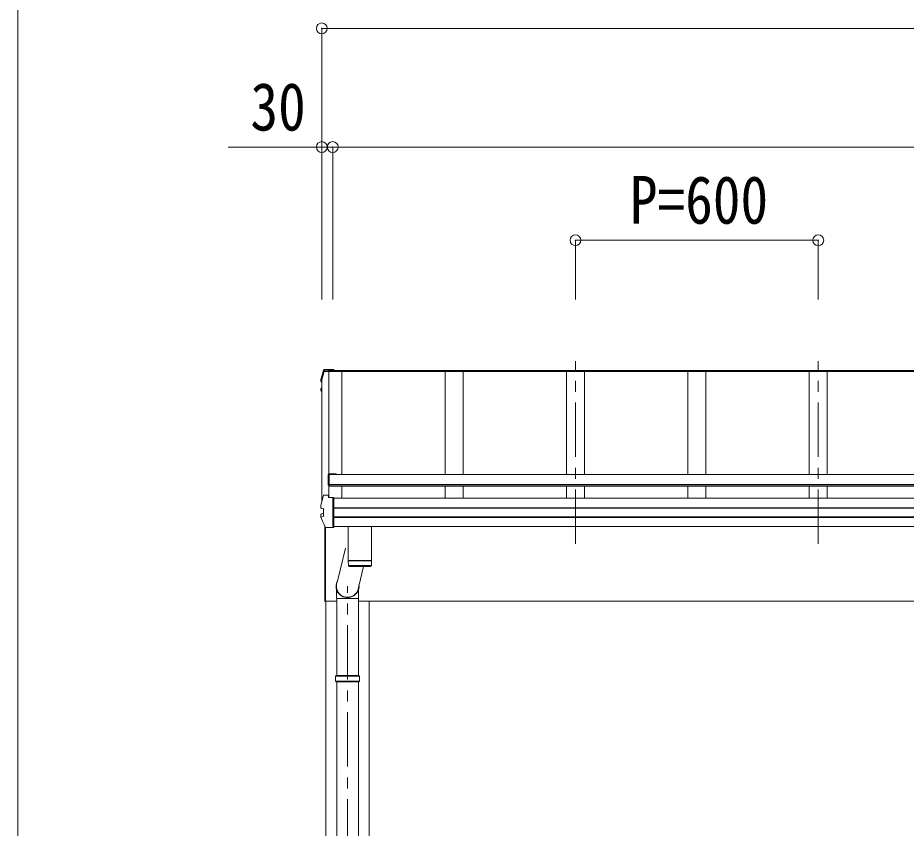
# Model space of a CAD drawing. Units: millimetres, scale not verified. Extents: x -8385 to 8479, y -5853 to 5787.
# Drawn here: x -8385 to -5934, y -664 to 1573 of the extents above; entities that cross this region are included whole.
import ezdxf
from ezdxf.enums import TextEntityAlignment as Align

# ---------------------------------------------------------------- set-up
doc = ezdxf.new("R2010")
doc.units = ezdxf.units.MM
doc.header["$LTSCALE"] = 30
doc.header["$PDMODE"] = 32
doc.header["$PDSIZE"] = 30
doc.linetypes.add('CHAIN1', pattern=[8, 5, -1, 1, -1])
for name, color, linetype, lineweight in [('0-0_0', 7, 'CHAIN1', 9), ('0-2_TEXT1', 4, 'Continuous', 9), ('0-6_ELV2', 4, 'Continuous', 9), ('F-0', 7, 'Continuous', 9)]:
    doc.layers.add(name, color=color, linetype=linetype, lineweight=lineweight)
doc.styles.add('ＭＳ ゴシック', font='')
doc.styles.get('ＭＳ ゴシック').set_extended_font_data('MS Gothic')

msp = doc.modelspace()

# ---------------------------------------------------------------- linework, layer by layer
at = {"layer": '0-0_0'}
for p, q in [((-6846.42, 120.98), (-6846.42, 625.17)), ((-6176.42, 120.98), (-6176.42, 625.17)), ((-7475.42, -2893.56), (-7475.42, 4.24))]:
    msp.add_line(p, q, dxfattribs=at)
at = {"layer": '0-2_TEXT1'}
for p, q in [((-7491.42, 596.64), (-7539.86, 596.64)), ((-7538.43, 601.89), (-7538.43, 601.9)), ((-7538.43, 601.9), (-7513.42, 601.9)), ((-7513.42, 599.37), (-7527.62, 599.37)), ((-7527.4, 596.79), (-7527.4, 597.14)), ((-7527.32, 596.64), (-7527.32, 314.45)), ((-7516.42, 596.88), (-7527.24, 596.88)), ((-7526.72, 596.64), (-7526.72, 314.61)), ((-7516.42, 597.87), (-7516.42, 596.87)), ((-7513.42, 597.87), (-7516.42, 597.87)), ((-1486.42, 596.65), (-7516.42, 596.65)), ((-7513.42, 601.89), (-7513.42, 601.9)), ((-7513.42, 599.37), (-7513.42, 601.89)), ((-1489.42, 599.82), (-7513.42, 599.82)), ((-7513.42, 596.65), (-7513.42, 599.37)), ((-7513.42, 597.87), (-7513.42, 597.79)), ((-1489.42, 597.54), (-7513.42, 597.54)), ((-7491.42, 596.73), (-7491.42, 312.46)), ((-7206.42, 596.73), (-7206.42, 312.46)), ((-7156.42, 596.73), (-7156.42, 312.46)), ((-6871.42, 596.73), (-6871.42, 312.46)), ((-6821.42, 596.73), (-6821.42, 312.46)), ((-6536.42, 596.73), (-6536.42, 312.46)), ((-6486.42, 596.73), (-6486.42, 312.46)), ((-6201.42, 596.73), (-6201.42, 312.46)), ((-6151.42, 596.73), (-6151.42, 312.46)), ((-7548.7, 574.33), (-7548.74, 574.07)), ((-7548.74, 574.07), (-7548.74, 574.02)), ((-7548.74, 569.97), (-7548.74, 574.02)), ((-7547.68, 568.7), (-7546.42, 568.45)), ((-7546.42, 569.97), (-7547.19, 570.13)), ((-7546.42, 570.32), (-7547.11, 570.46)), ((-7546.42, 573.27), (-7546.42, 236.49)), ((-7548.84, 544.94), (-7548.84, 549)), ((-7548.84, 544.94), (-7548.84, 549)), ((-7547.34, 540.97), (-7548.75, 544.46)), ((-7546.42, 546.47), (-7547.79, 546.21)), ((-7546.42, 546.47), (-7547.79, 546.21)), ((-7546.42, 538.73), (-7547.34, 540.97)), ((-7547.26, 550.46), (-7547.25, 550.46)), ((-7547.26, 550.46), (-7547.25, 550.46)), ((-7546.42, 544.95), (-7547.26, 544.79)), ((-7546.42, 544.95), (-7547.26, 544.79)), ((-7546.42, 550.57), (-7547.25, 550.46)), ((-7546.42, 550.57), (-7547.25, 550.46)), ((-7528.52, 312.62), (-7528.52, 283.15)), ((-7506.52, 314.62), (-7526.52, 314.62)), ((-7526.52, 283.15), (-7526.52, 313.08)), ((-7506.52, 313.08), (-7526.52, 313.08)), ((-7526.52, 312.46), (-7526.52, 280.48)), ((-1476.32, 312.46), (-7526.52, 312.46)), ((-7506.52, 314.62), (-7506.52, 312.45)), ((-7526.52, 283.15), (-7528.52, 283.15)), ((-7527.32, 283.15), (-7527.32, 253.3)), ((-7526.72, 283.15), (-7526.72, 249.35)), ((-1476.32, 285.34), (-7526.52, 285.34)), ((-1476.32, 283.59), (-7526.52, 283.59)), ((-1476.32, 280.48), (-7526.52, 280.48)), ((-7491.42, 280.48), (-7491.42, 246.81)), ((-7206.42, 280.48), (-7206.42, 246.81)), ((-7156.42, 280.48), (-7156.42, 246.81)), ((-6871.42, 280.48), (-6871.42, 246.81)), ((-6821.42, 280.48), (-6821.42, 246.81)), ((-6536.42, 280.48), (-6536.42, 246.81)), ((-6486.42, 280.48), (-6486.42, 246.81)), ((-6201.42, 280.48), (-6201.42, 246.81)), ((-6151.42, 280.48), (-6151.42, 246.81)), ((-7539.67, 255.62), (-7527.62, 255.62)), ((-7527.4, 254.13), (-7527.62, 255.62)), ((-7527.62, 248.99), (-7527.62, 255.62)), ((-7513.42, 248.99), (-7527.62, 248.99)), ((-7527.4, 254.13), (-7527.4, 253.77)), ((-7526.67, 248.99), (-7527.4, 253.77)), ((-7527.24, 248.99), (-7527.24, 252.67)), ((-7526.69, 248.99), (-7527.24, 252.67)), ((-7516.42, 246.81), (-7516.42, 169.22)), ((-7513.42, 248.68), (-7513.42, 248.99)), ((-7513.42, 247.37), (-7513.42, 248.68)), ((-7513.42, 167.45), (-7513.42, 247.37)), ((-1489.42, 246.81), (-7513.42, 246.81)), ((-7548.7, 227.62), (-7548.74, 227.36)), ((-7548.74, 227.36), (-7548.74, 227.31)), ((-7548.74, 219.92), (-7548.74, 227.31)), ((-7548.84, 194.88), (-7548.84, 202.28)), ((-7548.74, 219.97), (-7548.7, 220.23)), ((-7548.74, 219.88), (-7548.74, 219.97)), ((-7547.79, 203.55), (-7541.83, 204.7)), ((-7547.25, 196.17), (-7547.26, 196.17)), ((-7547.25, 196.17), (-7540.85, 197.86)), ((-7540.85, 217.68), (-7547.11, 218.45)), ((-7547.11, 218.45), (-7547.11, 218.45)), ((-7541.42, 217.54), (-7541.42, 198.33)), ((-7540.85, 197.86), (-7540.85, 197.86)), ((-1489.42, 220.29), (-7513.42, 220.29)), ((-1489.42, 219.4), (-7513.42, 219.4)), ((-1489.42, 196.18), (-7513.42, 196.18)), ((-1489.42, 194.25), (-7513.42, 194.25)), ((-7538.42, 171.09), (-7538.42, -37.04)), ((-7537.92, -37.54), (-7537.92, 170.04)), ((-7536.42, 167.15), (-7536.42, -36.89)), ((-7536.42, -35.89), (-7536.42, 166.58)), ((-7513.42, 166.58), (-7534.07, 166.58)), ((-1489.42, 169.22), (-7513.42, 169.22)), ((-7513.42, 166.58), (-7513.42, 167.45)), ((-7473.42, 169.22), (-7473.42, 75.68)), ((-7473.42, 169.22), (-7409.42, 169.22)), ((-7409.42, 75.68), (-7409.42, 169.22)), ((-7480.92, 109.44), (-7502.79, 18.13)), ((-7409.42, 75.68), (-7473.42, 75.68)), ((-7473.42, 74.68), (-7473.2, 61.63)), ((-7409.42, 74.68), (-7473.42, 74.68)), ((-7468.92, 75.68), (-7468.91, 74.68)), ((-7413.92, 75.68), (-7413.94, 74.68)), ((-7409.65, 61.63), (-7409.42, 74.68)), ((-7473.2, 61.68), (-7409.65, 61.68)), ((-7412.65, 58.68), (-7470.19, 58.68)), ((-7431.78, 58.29), (-7444.63, 4.67)), ((-7505.57, -29.67), (-7505.57, -5.87)), ((-7445.27, -29.67), (-7445.27, -5.87)), ((-7537.92, -37.54), (-7536.42, -37.46)), ((-7536.42, -37.46), (-7536.42, -36.04)), ((-7505.27, -37.04), (-7536.42, -37.04)), ((-7535.42, -37.04), (-7535.42, -2727.04)), ((-7505.57, -29.67), (-7478.23, -29.67)), ((-7505.27, -242.04), (-7505.27, -29.67)), ((-7478.11, -30.01), (-7479.24, -26.9)), ((-7478.34, -29.38), (-7472.51, -29.38)), ((-7478.11, -30.01), (-7472.74, -30.01)), ((-7472.74, -30.01), (-7471.61, -26.9)), ((-7472.62, -29.67), (-7445.27, -29.67)), ((-7445.57, -242.04), (-7445.57, -29.67)), ((-1466.42, -37.04), (-7445.57, -37.04)), ((-7415.42, -37.04), (-7415.42, -2727.04)), ((-7508.42, -244.04), (-7507.42, -242.04)), ((-7508.42, -258.04), (-7508.42, -244.04)), ((-7442.42, -244.04), (-7508.42, -244.04)), ((-7443.42, -242.04), (-7507.42, -242.04)), ((-7442.42, -244.04), (-7443.42, -242.04)), ((-7442.42, -258.04), (-7442.42, -244.04)), ((-7508.42, -258.04), (-7507.42, -260.04)), ((-7442.42, -258.04), (-7508.42, -258.04)), ((-7507.42, -260.04), (-7443.42, -260.04)), ((-7505.27, -1117.04), (-7505.27, -260.04)), ((-7445.57, -1117.04), (-7445.57, -260.04)), ((-7442.42, -258.04), (-7443.42, -260.04))]:
    msp.add_line(p, q, dxfattribs=at)
for points in [[(-7548.7, 574.33), (-7545.38, 586.84), (-7543.38, 593.75), (-7541.29, 600.61)], [(-7541.29, 600.62), (-7541.14, 600.96), (-7540.93, 601.25), (-7540.69, 601.47), (-7540.45, 601.63), (-7540.22, 601.73), (-7540.01, 601.79), (-7539.81, 601.83), (-7539.57, 601.86), (-7539.21, 601.88), (-7538.83, 601.89), (-7538.39, 601.9), (-7538.35, 601.9)], [(-7539.67, 598.28), (-7527.62, 598.28), (-7527.4, 596.79), (-7539.81, 596.79)], [(-7527.62, 598.28), (-7527.62, 599.37), (-7527.24, 596.88)], [(-7548.72, 574), (-7548.73, 574.17), (-7548.68, 574.33)], [(-7548.83, 548.93), (-7548.84, 549), (-7548.79, 549.36), (-7548.67, 549.65), (-7548.5, 549.87), (-7548.33, 550.04), (-7548.16, 550.15), (-7548, 550.23), (-7547.82, 550.3), (-7547.5, 550.4), (-7547.33, 550.45)], [(-7546.42, 538.73), (-7547.34, 540.97), (-7548.75, 544.46)], [(-7547.19, 218.46), (-7547.56, 218.56), (-7547.91, 218.69), (-7548.11, 218.8), (-7548.34, 218.98), (-7548.54, 219.23), (-7548.69, 219.58), (-7548.72, 219.88)], [(-7547.94, 194.18), (-7547.95, 194.2), (-7548.03, 194.5), (-7548.06, 194.93), (-7547.98, 195.36), (-7547.8, 195.74), (-7547.55, 196.01), (-7547.26, 196.17)], [(-7547.11, 218.45), (-7547.41, 218.56), (-7547.66, 218.8), (-7547.83, 219.15), (-7547.91, 219.57), (-7547.89, 220.01), (-7547.87, 220.11), (-7547.86, 220.12)], [(-7541.42, 217.54), (-7541.46, 217.74), (-7541.47, 217.75)], [(-7540.85, 217.68), (-7540.85, 217.68), (-7540.74, 217.63), (-7540.65, 217.54), (-7540.58, 217.41), (-7540.55, 217.25), (-7540.55, 217.21), (-7540.55, 217.2)], [(-7540.85, 197.86), (-7540.74, 197.92), (-7540.65, 198.02), (-7540.58, 198.16), (-7540.55, 198.33), (-7540.55, 198.37), (-7540.55, 198.38)], [(-7548.73, 194.38), (-7548.77, 194.46), (-7548.84, 194.89), (-7548.84, 194.9)], [(-7548.75, 194.4), (-7546.12, 188.12), (-7543.41, 181.9), (-7540.15, 174.72), (-7536.78, 167.64)], [(-7534.09, 166.58), (-7534.27, 166.58), (-7534.77, 166.59), (-7535.19, 166.62), (-7535.49, 166.66), (-7535.81, 166.75), (-7536.18, 166.94), (-7536.53, 167.25), (-7536.78, 167.62), (-7536.8, 167.69)]]:
    msp.add_lwpolyline(points, dxfattribs=at)
for centre, radius, start, end in [((-7063.42, 450.62), 499.82, 162.96046, 166.14879), ((-7063.41, 450.62), 498.32, 162.94348, 166.12468), ((-7539.67, 596.58), 1.7, 89.95676, 162.90929), ((-7547.44, 569.97), 1.3, 166.20459, 259.10358), ((-7547.54, 549), 1.3, 100.9005, 179.9623), ((-7547.54, 549), 1.3, 100.90048, 179.9623), ((-7547.54, 544.94), 1.3, 100.8868, 201.66215), ((-7547.54, 544.94), 1.3, 100.8868, 201.66214), ((-7084.1, 729.5), 498.64, 201.74241, 202.00165), ((-7084.1, 729.5), 498.64, 201.7424, 202.00165), ((-7084.1, 729.85), 498.64, 201.78246, 202.00165), ((-7084.1, 729.85), 498.64, 201.78246, 202.00165), ((-7526.52, 312.62), 2, 90, 180), ((-7063.42, 107.96), 499.82, 162.96046, 166.14879), ((-7539.67, 253.92), 1.7, 89.95676, 162.90929), ((-7547.54, 202.28), 1.3, 100.90048, 179.9623), ((-7541.92, 205.19), 0.499, 280.91518, 359.9476), ((-7470.2, 61.68), 3, 181, 270.04832), ((-7412.65, 61.68), 3, 270, 359), ((-7537.92, -37.04), 0.5, 180, 270)]:
    msp.add_arc(centre, radius, start, end, dxfattribs=at)
for major_axis, ratio, start_param, end_param in [((-31.85, 0), 0.984694, 5.6975593, 9.5472378), ((-30.8, 0), 0.983336, 5.8064503, 9.4389627)]:
    msp.add_ellipse((-7475.42, 4.24), major_axis=major_axis, ratio=ratio, start_param=start_param, end_param=end_param, dxfattribs=at)
at = {"layer": '0-6_ELV2', "color": 6}
for p, q in [((-7546.42, 1543.79), (-7546.42, 795.87)), ((-7546.42, 1543.79), (-1456.42, 1543.79)), ((-7546.42, 1216.11), (-7805.02, 1216.11)), ((-7546.42, 1216.11), (-7546.42, 795.87)), ((-7546.42, 1216.11), (-7516.42, 1216.11)), ((-7516.42, 1216.11), (-7516.42, 795.87)), ((-7516.42, 1216.11), (-1486.42, 1216.11)), ((-6846.42, 959.09), (-6846.42, 795.87)), ((-6846.42, 959.09), (-6176.42, 959.09)), ((-6176.42, 959.09), (-6176.42, 795.87))]:
    msp.add_line(p, q, dxfattribs=at)
for p in [(-7546.42, 1543.79), (-7546.42, 1216.11), (-7516.42, 1216.11), (-6846.42, 959.09), (-6176.42, 959.09)]:
    msp.add_point(p, dxfattribs=at)
at = {"layer": 'F-0', "color": 5}
msp.add_line((-8385.45, 5787.34), (-8385.45, -5852.66), dxfattribs=at)

# ---------------------------------------------------------------- texts
at = {"layer": '0-6_ELV2', "color": 7, "style": 'ＭＳ ゴシック', "width": 0.85}
for s, p in [('30', (-7743.41, 1222.11)), ('P=600', (-6696.35, 965.09))]:
    msp.add_text(s, height=132, dxfattribs=at).set_placement(p, align=Align.BOTTOM_LEFT)

doc.saveas('drawing.dxf')
